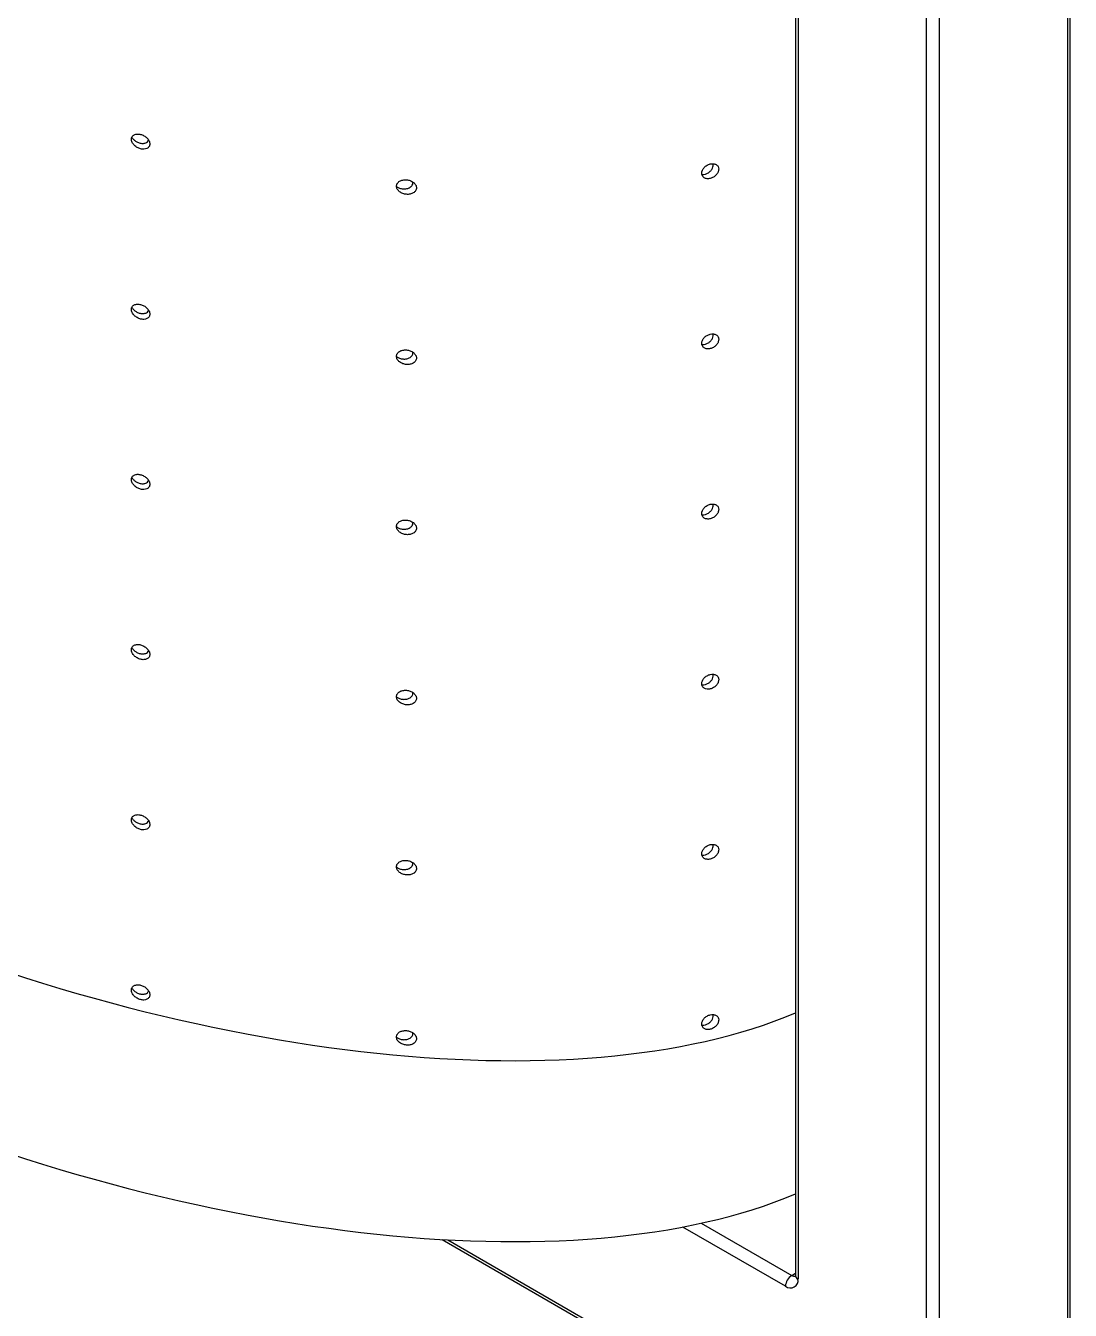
# Model space of a CAD drawing. Header units: millimetres. Extents: x -6549 to -609, y -17178 to -12978.
# Drawn here: x -1865 to -1629.5, y -15395.9 to -15106.2 of the extents above; entities that cross this region are included whole.
import ezdxf

# ---------------------------------------------------------------- set-up
doc = ezdxf.new("R2010")
doc.units = ezdxf.units.MM

# ---------------------------------------------------------------- blocks, each defined once
blk = doc.blocks.new('izometria')
for p, q in [((-8669.91, -13184.3), (-8669.91, -13695.46)), ((-8669.32, -13185.12), (-8669.32, -13696.27)), ((-8608.51, -13880), (-8608.51, -13185.12)), ((-8607.92, -13879.18), (-8607.92, -13184.3)), ((-8640.33, -13896.73), (-8640.33, -13201.86)), ((-8637.5, -13201.86), (-8637.5, -13896.73)), ((-8691.13, -13683.68), (-8670.74, -13695.46)), ((-8672.15, -13697.91), (-8695.31, -13684.54)), ((-8749.58, -13687.36), (-8671.74, -13732.3)), ((-8748.28, -13687.44), (-8672.15, -13731.39)), ((-8670.74, -13695.46), (-8669.91, -13694.98))]:
    blk.add_line(p, q)
for centre, radius, start, end in [((-8669.08, -13698.05), 3.07, 122.6055, 177.3945), ((-8671.05, -13696.55), 1.75, 230.7968, 9.2141), ((-8670.12, -13694.56), 1.08, 235.5528, 281.7869), ((-8668.91, -13695.36), 1.01, 185.6946, 245.6253)]:
    blk.add_arc(centre, radius, start, end)
for centre in [(-8830.19, -13533.6), (-8830.19, -13574.42)]:
    blk.add_ellipse(centre, major_axis=(193.77, -71.38), ratio=0.454895, start_param=3.307544, end_param=5.832538)
for points, knots in [([(-8819.61, -13439.22), (-8819.61, -13439.33), (-8819.59, -13439.45), (-8819.53, -13439.69), (-8819.49, -13439.81), (-8819.32, -13440.15), (-8819.15, -13440.38), (-8818.86, -13440.67), (-8818.75, -13440.76), (-8818.53, -13440.93), (-8818.41, -13441.01), (-8818.05, -13441.21), (-8817.8, -13441.31), (-8817.28, -13441.44), (-8817.03, -13441.47), (-8816.54, -13441.44), (-8816.32, -13441.39), (-8816.02, -13441.24), (-8815.93, -13441.18), (-8815.77, -13441.05), (-8815.7, -13440.97), (-8815.59, -13440.79), (-8815.54, -13440.69), (-8815.48, -13440.49), (-8815.47, -13440.38), (-8815.47, -13440.04), (-8815.53, -13439.79), (-8815.7, -13439.45), (-8815.77, -13439.33), (-8815.93, -13439.11), (-8816.02, -13439.01), (-8816.32, -13438.71), (-8816.54, -13438.55), (-8816.91, -13438.34), (-8817.03, -13438.28), (-8817.28, -13438.18), (-8817.41, -13438.14), (-8817.67, -13438.08), (-8817.79, -13438.06), (-8818.05, -13438.03), (-8818.17, -13438.03), (-8818.41, -13438.04), (-8818.53, -13438.06), (-8818.75, -13438.11), (-8818.86, -13438.15), (-8819.05, -13438.24), (-8819.14, -13438.3), (-8819.3, -13438.44), (-8819.37, -13438.52), (-8819.49, -13438.69), (-8819.53, -13438.78), (-8819.59, -13438.99), (-8819.61, -13439.1), (-8819.61, -13439.22)], [0, 0, 0, 0, 0.03125, 0.03125, 0.0625, 0.0625, 0.125, 0.125, 0.15625, 0.15625, 0.1875, 0.1875, 0.25, 0.25, 0.3125, 0.3125, 0.375, 0.375, 0.40625, 0.40625, 0.4375, 0.4375, 0.46875, 0.46875, 0.5, 0.5, 0.5625, 0.5625, 0.59375, 0.59375, 0.625, 0.625, 0.6875, 0.6875, 0.71875, 0.71875, 0.75, 0.75, 0.78125, 0.78125, 0.8125, 0.8125, 0.84375, 0.84375, 0.875, 0.875, 0.90625, 0.90625, 0.9375, 0.9375, 0.96875, 0.96875, 1, 1, 1, 1]), ([(-8819.49, -13438.78), (-8819.46, -13438.83), (-8819.34, -13439.06), (-8818.96, -13439.44), (-8818.37, -13439.85), (-8817.65, -13440.12), (-8816.88, -13440.2), (-8816.23, -13440.01), (-8815.83, -13439.71), (-8815.76, -13439.45), (-8815.74, -13439.39)], [0, 0, 0, 0, 0.038351, 0.164985, 0.306052, 0.463042, 0.630946, 0.797632, 0.949948, 1, 1, 1, 1]), ([(-8691.07, -13447.12), (-8690.99, -13447.14), (-8690.72, -13447.19), (-8690.17, -13447.08), (-8689.52, -13446.79), (-8688.96, -13446.32), (-8688.59, -13445.77), (-8688.41, -13445.21), (-8688.46, -13444.89), (-8688.48, -13444.74)], [0, 0, 0, 0, 0.062052, 0.226238, 0.392524, 0.557021, 0.71703, 0.872123, 1, 1, 1, 1]), ([(-8691.03, -13446.86), (-8691.03, -13446.97), (-8691.02, -13447.08), (-8690.97, -13447.28), (-8690.93, -13447.38), (-8690.83, -13447.55), (-8690.77, -13447.63), (-8690.63, -13447.78), (-8690.55, -13447.84), (-8690.28, -13448.01), (-8690.06, -13448.08), (-8689.72, -13448.12), (-8689.6, -13448.12), (-8689.35, -13448.11), (-8689.23, -13448.09), (-8688.99, -13448.03), (-8688.86, -13447.99), (-8688.62, -13447.89), (-8688.5, -13447.84), (-8688.27, -13447.7), (-8688.16, -13447.63), (-8687.96, -13447.46), (-8687.86, -13447.37), (-8687.68, -13447.17), (-8687.6, -13447.07), (-8687.46, -13446.86), (-8687.4, -13446.75), (-8687.3, -13446.53), (-8687.27, -13446.41), (-8687.22, -13446.19), (-8687.2, -13446.08), (-8687.2, -13445.75), (-8687.25, -13445.54), (-8687.4, -13445.28), (-8687.46, -13445.2), (-8687.6, -13445.06), (-8687.68, -13444.99), (-8687.86, -13444.89), (-8687.95, -13444.84), (-8688.16, -13444.78), (-8688.27, -13444.75), (-8688.62, -13444.72), (-8688.86, -13444.73), (-8689.23, -13444.82), (-8689.35, -13444.86), (-8689.6, -13444.96), (-8689.72, -13445.02), (-8689.95, -13445.15), (-8690.06, -13445.22), (-8690.27, -13445.39), (-8690.37, -13445.48), (-8690.54, -13445.67), (-8690.63, -13445.77), (-8690.77, -13445.98), (-8690.83, -13446.08), (-8690.98, -13446.41), (-8691.03, -13446.64), (-8691.03, -13446.86)], [0, 0, 0, 0, 0.03125, 0.03125, 0.0625, 0.0625, 0.09375, 0.09375, 0.125, 0.125, 0.1875, 0.1875, 0.21875, 0.21875, 0.25, 0.25, 0.28125, 0.28125, 0.3125, 0.3125, 0.34375, 0.34375, 0.375, 0.375, 0.40625, 0.40625, 0.4375, 0.4375, 0.46875, 0.46875, 0.5, 0.5, 0.5625, 0.5625, 0.59375, 0.59375, 0.625, 0.625, 0.65625, 0.65625, 0.6875, 0.6875, 0.75, 0.75, 0.78125, 0.78125, 0.8125, 0.8125, 0.84375, 0.84375, 0.875, 0.875, 0.90625, 0.90625, 0.9375, 0.9375, 1, 1, 1, 1]), ([(-8759.85, -13449.8), (-8759.85, -13449.91), (-8759.83, -13450.03), (-8759.77, -13450.26), (-8759.72, -13450.37), (-8759.53, -13450.69), (-8759.35, -13450.89), (-8759.03, -13451.14), (-8758.91, -13451.21), (-8758.67, -13451.34), (-8758.54, -13451.4), (-8758.15, -13451.54), (-8757.87, -13451.61), (-8757.31, -13451.65), (-8757.04, -13451.64), (-8756.51, -13451.54), (-8756.27, -13451.45), (-8755.94, -13451.25), (-8755.84, -13451.18), (-8755.67, -13451.02), (-8755.59, -13450.93), (-8755.47, -13450.73), (-8755.42, -13450.63), (-8755.35, -13450.41), (-8755.34, -13450.3), (-8755.33, -13449.95), (-8755.4, -13449.72), (-8755.59, -13449.4), (-8755.66, -13449.29), (-8755.84, -13449.1), (-8755.94, -13449.01), (-8756.15, -13448.85), (-8756.27, -13448.78), (-8756.51, -13448.65), (-8756.64, -13448.59), (-8756.91, -13448.49), (-8757.04, -13448.45), (-8757.31, -13448.4), (-8757.45, -13448.37), (-8757.73, -13448.35), (-8757.87, -13448.35), (-8758.14, -13448.36), (-8758.28, -13448.38), (-8758.54, -13448.43), (-8758.67, -13448.47), (-8758.91, -13448.55), (-8759.03, -13448.61), (-8759.24, -13448.73), (-8759.34, -13448.8), (-8759.51, -13448.97), (-8759.59, -13449.06), (-8759.72, -13449.25), (-8759.77, -13449.35), (-8759.83, -13449.57), (-8759.85, -13449.68), (-8759.85, -13449.8)], [0, 0, 0, 0, 0.03125, 0.03125, 0.0625, 0.0625, 0.125, 0.125, 0.15625, 0.15625, 0.1875, 0.1875, 0.25, 0.25, 0.3125, 0.3125, 0.375, 0.375, 0.40625, 0.40625, 0.4375, 0.4375, 0.46875, 0.46875, 0.5, 0.5, 0.5625, 0.5625, 0.59375, 0.59375, 0.625, 0.625, 0.65625, 0.65625, 0.6875, 0.6875, 0.71875, 0.71875, 0.75, 0.75, 0.78125, 0.78125, 0.8125, 0.8125, 0.84375, 0.84375, 0.875, 0.875, 0.90625, 0.90625, 0.9375, 0.9375, 0.96875, 0.96875, 1, 1, 1, 1]), ([(-8759.8, -13449.91), (-8759.59, -13450.03), (-8759.15, -13450.27), (-8758.35, -13450.43), (-8757.51, -13450.39), (-8756.77, -13450.1), (-8756.3, -13449.63), (-8756.1, -13449.19), (-8756.15, -13448.93), (-8756.16, -13448.87)], [0, 0, 0, 0, 0.144795, 0.307636, 0.482978, 0.656933, 0.814462, 0.950856, 1, 1, 1, 1]), ([(-8819.61, -13477.6), (-8819.61, -13477.71), (-8819.59, -13477.83), (-8819.53, -13478.06), (-8819.49, -13478.18), (-8819.32, -13478.53), (-8819.15, -13478.76), (-8818.86, -13479.05), (-8818.75, -13479.14), (-8818.53, -13479.31), (-8818.41, -13479.38), (-8818.05, -13479.59), (-8817.8, -13479.69), (-8817.28, -13479.82), (-8817.03, -13479.85), (-8816.54, -13479.82), (-8816.32, -13479.76), (-8816.02, -13479.62), (-8815.93, -13479.56), (-8815.77, -13479.42), (-8815.7, -13479.34), (-8815.59, -13479.17), (-8815.54, -13479.07), (-8815.48, -13478.87), (-8815.47, -13478.76), (-8815.47, -13478.41), (-8815.53, -13478.17), (-8815.7, -13477.82), (-8815.77, -13477.71), (-8815.93, -13477.49), (-8816.02, -13477.39), (-8816.32, -13477.09), (-8816.54, -13476.92), (-8816.91, -13476.72), (-8817.03, -13476.66), (-8817.28, -13476.56), (-8817.41, -13476.52), (-8817.67, -13476.46), (-8817.79, -13476.43), (-8818.05, -13476.41), (-8818.17, -13476.4), (-8818.41, -13476.42), (-8818.53, -13476.43), (-8818.75, -13476.49), (-8818.86, -13476.53), (-8819.05, -13476.62), (-8819.14, -13476.68), (-8819.3, -13476.81), (-8819.37, -13476.89), (-8819.49, -13477.07), (-8819.53, -13477.16), (-8819.59, -13477.37), (-8819.61, -13477.48), (-8819.61, -13477.6)], [0, 0, 0, 0, 0.03125, 0.03125, 0.0625, 0.0625, 0.125, 0.125, 0.15625, 0.15625, 0.1875, 0.1875, 0.25, 0.25, 0.3125, 0.3125, 0.375, 0.375, 0.40625, 0.40625, 0.4375, 0.4375, 0.46875, 0.46875, 0.5, 0.5, 0.5625, 0.5625, 0.59375, 0.59375, 0.625, 0.625, 0.6875, 0.6875, 0.71875, 0.71875, 0.75, 0.75, 0.78125, 0.78125, 0.8125, 0.8125, 0.84375, 0.84375, 0.875, 0.875, 0.90625, 0.90625, 0.9375, 0.9375, 0.96875, 0.96875, 1, 1, 1, 1]), ([(-8819.49, -13477.15), (-8819.46, -13477.21), (-8819.34, -13477.44), (-8818.96, -13477.81), (-8818.37, -13478.23), (-8817.65, -13478.5), (-8816.88, -13478.57), (-8816.23, -13478.39), (-8815.83, -13478.09), (-8815.76, -13477.83), (-8815.74, -13477.77)], [0, 0, 0, 0, 0.038351, 0.164983, 0.30605, 0.463041, 0.630944, 0.797629, 0.949948, 1, 1, 1, 1]), ([(-8691.03, -13485.24), (-8691.03, -13485.35), (-8691.02, -13485.46), (-8690.97, -13485.66), (-8690.93, -13485.75), (-8690.83, -13485.93), (-8690.77, -13486.01), (-8690.63, -13486.16), (-8690.55, -13486.22), (-8690.28, -13486.39), (-8690.06, -13486.46), (-8689.72, -13486.5), (-8689.6, -13486.5), (-8689.35, -13486.48), (-8689.23, -13486.47), (-8688.99, -13486.41), (-8688.86, -13486.37), (-8688.62, -13486.27), (-8688.5, -13486.21), (-8688.27, -13486.08), (-8688.16, -13486), (-8687.96, -13485.84), (-8687.86, -13485.75), (-8687.68, -13485.55), (-8687.6, -13485.45), (-8687.46, -13485.24), (-8687.4, -13485.13), (-8687.3, -13484.9), (-8687.27, -13484.79), (-8687.22, -13484.57), (-8687.2, -13484.45), (-8687.2, -13484.13), (-8687.25, -13483.92), (-8687.4, -13483.66), (-8687.46, -13483.58), (-8687.6, -13483.43), (-8687.68, -13483.37), (-8687.86, -13483.27), (-8687.95, -13483.22), (-8688.16, -13483.15), (-8688.27, -13483.13), (-8688.62, -13483.09), (-8688.86, -13483.11), (-8689.23, -13483.2), (-8689.35, -13483.24), (-8689.6, -13483.34), (-8689.72, -13483.39), (-8689.95, -13483.53), (-8690.06, -13483.6), (-8690.27, -13483.76), (-8690.37, -13483.85), (-8690.54, -13484.04), (-8690.63, -13484.14), (-8690.77, -13484.35), (-8690.83, -13484.46), (-8690.98, -13484.79), (-8691.03, -13485.02), (-8691.03, -13485.24)], [0, 0, 0, 0, 0.03125, 0.03125, 0.0625, 0.0625, 0.09375, 0.09375, 0.125, 0.125, 0.1875, 0.1875, 0.21875, 0.21875, 0.25, 0.25, 0.28125, 0.28125, 0.3125, 0.3125, 0.34375, 0.34375, 0.375, 0.375, 0.40625, 0.40625, 0.4375, 0.4375, 0.46875, 0.46875, 0.5, 0.5, 0.5625, 0.5625, 0.59375, 0.59375, 0.625, 0.625, 0.65625, 0.65625, 0.6875, 0.6875, 0.75, 0.75, 0.78125, 0.78125, 0.8125, 0.8125, 0.84375, 0.84375, 0.875, 0.875, 0.90625, 0.90625, 0.9375, 0.9375, 1, 1, 1, 1]), ([(-8690.98, -13485.52), (-8690.93, -13485.52), (-8690.68, -13485.57), (-8690.17, -13485.46), (-8689.52, -13485.17), (-8688.96, -13484.7), (-8688.59, -13484.14), (-8688.41, -13483.58), (-8688.46, -13483.26), (-8688.48, -13483.12)], [0, 0, 0, 0, 0.039302, 0.20747, 0.377788, 0.546275, 0.710165, 0.869018, 1, 1, 1, 1]), ([(-8759.85, -13488.17), (-8759.85, -13488.29), (-8759.83, -13488.41), (-8759.77, -13488.63), (-8759.72, -13488.75), (-8759.53, -13489.07), (-8759.35, -13489.27), (-8759.03, -13489.51), (-8758.91, -13489.59), (-8758.67, -13489.72), (-8758.54, -13489.78), (-8758.15, -13489.92), (-8757.87, -13489.98), (-8757.31, -13490.03), (-8757.04, -13490.02), (-8756.51, -13489.91), (-8756.27, -13489.82), (-8755.94, -13489.63), (-8755.84, -13489.56), (-8755.67, -13489.39), (-8755.59, -13489.31), (-8755.47, -13489.11), (-8755.42, -13489.01), (-8755.35, -13488.79), (-8755.34, -13488.67), (-8755.33, -13488.33), (-8755.4, -13488.1), (-8755.59, -13487.78), (-8755.66, -13487.67), (-8755.84, -13487.48), (-8755.94, -13487.39), (-8756.15, -13487.23), (-8756.27, -13487.15), (-8756.51, -13487.02), (-8756.64, -13486.97), (-8756.91, -13486.87), (-8757.04, -13486.83), (-8757.31, -13486.77), (-8757.45, -13486.75), (-8757.73, -13486.73), (-8757.87, -13486.73), (-8758.14, -13486.74), (-8758.28, -13486.76), (-8758.54, -13486.81), (-8758.67, -13486.84), (-8758.91, -13486.93), (-8759.03, -13486.99), (-8759.24, -13487.11), (-8759.34, -13487.18), (-8759.51, -13487.34), (-8759.59, -13487.43), (-8759.72, -13487.63), (-8759.77, -13487.73), (-8759.83, -13487.94), (-8759.85, -13488.06), (-8759.85, -13488.17)], [0, 0, 0, 0, 0.03125, 0.03125, 0.0625, 0.0625, 0.125, 0.125, 0.15625, 0.15625, 0.1875, 0.1875, 0.25, 0.25, 0.3125, 0.3125, 0.375, 0.375, 0.40625, 0.40625, 0.4375, 0.4375, 0.46875, 0.46875, 0.5, 0.5, 0.5625, 0.5625, 0.59375, 0.59375, 0.625, 0.625, 0.65625, 0.65625, 0.6875, 0.6875, 0.71875, 0.71875, 0.75, 0.75, 0.78125, 0.78125, 0.8125, 0.8125, 0.84375, 0.84375, 0.875, 0.875, 0.90625, 0.90625, 0.9375, 0.9375, 0.96875, 0.96875, 1, 1, 1, 1]), ([(-8759.8, -13488.29), (-8759.59, -13488.4), (-8759.15, -13488.65), (-8758.35, -13488.81), (-8757.51, -13488.76), (-8756.77, -13488.48), (-8756.3, -13488.01), (-8756.1, -13487.56), (-8756.15, -13487.31), (-8756.16, -13487.24)], [0, 0, 0, 0, 0.144796, 0.307636, 0.482978, 0.656933, 0.814457, 0.950853, 1, 1, 1, 1]), ([(-8819.61, -13515.97), (-8819.61, -13516.09), (-8819.59, -13516.2), (-8819.53, -13516.44), (-8819.49, -13516.56), (-8819.32, -13516.91), (-8819.15, -13517.13), (-8818.86, -13517.43), (-8818.75, -13517.52), (-8818.53, -13517.69), (-8818.41, -13517.76), (-8818.05, -13517.97), (-8817.8, -13518.07), (-8817.28, -13518.2), (-8817.03, -13518.22), (-8816.54, -13518.2), (-8816.32, -13518.14), (-8816.02, -13518), (-8815.93, -13517.94), (-8815.77, -13517.8), (-8815.7, -13517.72), (-8815.59, -13517.55), (-8815.54, -13517.45), (-8815.48, -13517.24), (-8815.47, -13517.13), (-8815.47, -13516.79), (-8815.53, -13516.55), (-8815.7, -13516.2), (-8815.77, -13516.08), (-8815.93, -13515.87), (-8816.02, -13515.76), (-8816.32, -13515.47), (-8816.54, -13515.3), (-8816.91, -13515.1), (-8817.03, -13515.04), (-8817.28, -13514.94), (-8817.41, -13514.9), (-8817.67, -13514.83), (-8817.79, -13514.81), (-8818.05, -13514.78), (-8818.17, -13514.78), (-8818.41, -13514.79), (-8818.53, -13514.81), (-8818.75, -13514.86), (-8818.86, -13514.9), (-8819.05, -13515), (-8819.14, -13515.06), (-8819.3, -13515.19), (-8819.37, -13515.27), (-8819.49, -13515.44), (-8819.53, -13515.54), (-8819.59, -13515.75), (-8819.61, -13515.86), (-8819.61, -13515.97)], [0, 0, 0, 0, 0.03125, 0.03125, 0.0625, 0.0625, 0.125, 0.125, 0.15625, 0.15625, 0.1875, 0.1875, 0.25, 0.25, 0.3125, 0.3125, 0.375, 0.375, 0.40625, 0.40625, 0.4375, 0.4375, 0.46875, 0.46875, 0.5, 0.5, 0.5625, 0.5625, 0.59375, 0.59375, 0.625, 0.625, 0.6875, 0.6875, 0.71875, 0.71875, 0.75, 0.75, 0.78125, 0.78125, 0.8125, 0.8125, 0.84375, 0.84375, 0.875, 0.875, 0.90625, 0.90625, 0.9375, 0.9375, 0.96875, 0.96875, 1, 1, 1, 1]), ([(-8819.49, -13515.53), (-8819.46, -13515.58), (-8819.34, -13515.82), (-8818.96, -13516.19), (-8818.37, -13516.6), (-8817.65, -13516.88), (-8816.88, -13516.95), (-8816.23, -13516.76), (-8815.83, -13516.46), (-8815.76, -13516.21), (-8815.74, -13516.15)], [0, 0, 0, 0, 0.038351, 0.164983, 0.306049, 0.46304, 0.630943, 0.797627, 0.949948, 1, 1, 1, 1]), ([(-8691.07, -13523.88), (-8690.99, -13523.89), (-8690.72, -13523.95), (-8690.17, -13523.84), (-8689.52, -13523.54), (-8688.96, -13523.08), (-8688.59, -13522.52), (-8688.41, -13521.96), (-8688.46, -13521.64), (-8688.48, -13521.5)], [0, 0, 0, 0, 0.062052, 0.226238, 0.392524, 0.557021, 0.717028, 0.872123, 1, 1, 1, 1]), ([(-8691.03, -13523.62), (-8691.03, -13523.73), (-8691.02, -13523.83), (-8690.97, -13524.03), (-8690.93, -13524.13), (-8690.83, -13524.31), (-8690.77, -13524.39), (-8690.63, -13524.53), (-8690.55, -13524.6), (-8690.28, -13524.76), (-8690.06, -13524.83), (-8689.72, -13524.87), (-8689.6, -13524.88), (-8689.35, -13524.86), (-8689.23, -13524.84), (-8688.99, -13524.79), (-8688.86, -13524.75), (-8688.62, -13524.65), (-8688.5, -13524.59), (-8688.27, -13524.46), (-8688.16, -13524.38), (-8687.96, -13524.21), (-8687.86, -13524.12), (-8687.68, -13523.93), (-8687.6, -13523.83), (-8687.46, -13523.62), (-8687.4, -13523.5), (-8687.3, -13523.28), (-8687.27, -13523.17), (-8687.22, -13522.94), (-8687.2, -13522.83), (-8687.2, -13522.5), (-8687.25, -13522.3), (-8687.4, -13522.04), (-8687.46, -13521.96), (-8687.6, -13521.81), (-8687.68, -13521.75), (-8687.86, -13521.64), (-8687.95, -13521.6), (-8688.16, -13521.53), (-8688.27, -13521.51), (-8688.62, -13521.47), (-8688.86, -13521.49), (-8689.23, -13521.58), (-8689.35, -13521.62), (-8689.6, -13521.71), (-8689.72, -13521.77), (-8689.95, -13521.9), (-8690.06, -13521.98), (-8690.27, -13522.14), (-8690.37, -13522.23), (-8690.54, -13522.42), (-8690.63, -13522.52), (-8690.77, -13522.73), (-8690.83, -13522.84), (-8690.98, -13523.17), (-8691.03, -13523.4), (-8691.03, -13523.62)], [0, 0, 0, 0, 0.03125, 0.03125, 0.0625, 0.0625, 0.09375, 0.09375, 0.125, 0.125, 0.1875, 0.1875, 0.21875, 0.21875, 0.25, 0.25, 0.28125, 0.28125, 0.3125, 0.3125, 0.34375, 0.34375, 0.375, 0.375, 0.40625, 0.40625, 0.4375, 0.4375, 0.46875, 0.46875, 0.5, 0.5, 0.5625, 0.5625, 0.59375, 0.59375, 0.625, 0.625, 0.65625, 0.65625, 0.6875, 0.6875, 0.75, 0.75, 0.78125, 0.78125, 0.8125, 0.8125, 0.84375, 0.84375, 0.875, 0.875, 0.90625, 0.90625, 0.9375, 0.9375, 1, 1, 1, 1]), ([(-8759.85, -13526.55), (-8759.85, -13526.67), (-8759.83, -13526.78), (-8759.77, -13527.01), (-8759.72, -13527.12), (-8759.53, -13527.45), (-8759.35, -13527.64), (-8759.03, -13527.89), (-8758.91, -13527.97), (-8758.67, -13528.1), (-8758.54, -13528.15), (-8758.15, -13528.3), (-8757.87, -13528.36), (-8757.31, -13528.41), (-8757.04, -13528.39), (-8756.51, -13528.29), (-8756.27, -13528.2), (-8755.94, -13528.01), (-8755.84, -13527.93), (-8755.67, -13527.77), (-8755.59, -13527.68), (-8755.47, -13527.49), (-8755.42, -13527.38), (-8755.35, -13527.17), (-8755.34, -13527.05), (-8755.33, -13526.71), (-8755.4, -13526.47), (-8755.59, -13526.15), (-8755.66, -13526.05), (-8755.84, -13525.86), (-8755.94, -13525.77), (-8756.15, -13525.6), (-8756.27, -13525.53), (-8756.51, -13525.4), (-8756.64, -13525.34), (-8756.91, -13525.25), (-8757.04, -13525.21), (-8757.31, -13525.15), (-8757.45, -13525.13), (-8757.73, -13525.11), (-8757.87, -13525.1), (-8758.14, -13525.12), (-8758.28, -13525.13), (-8758.54, -13525.19), (-8758.67, -13525.22), (-8758.91, -13525.31), (-8759.03, -13525.36), (-8759.24, -13525.49), (-8759.34, -13525.56), (-8759.51, -13525.72), (-8759.59, -13525.81), (-8759.72, -13526), (-8759.77, -13526.1), (-8759.83, -13526.32), (-8759.85, -13526.44), (-8759.85, -13526.55)], [0, 0, 0, 0, 0.03125, 0.03125, 0.0625, 0.0625, 0.125, 0.125, 0.15625, 0.15625, 0.1875, 0.1875, 0.25, 0.25, 0.3125, 0.3125, 0.375, 0.375, 0.40625, 0.40625, 0.4375, 0.4375, 0.46875, 0.46875, 0.5, 0.5, 0.5625, 0.5625, 0.59375, 0.59375, 0.625, 0.625, 0.65625, 0.65625, 0.6875, 0.6875, 0.71875, 0.71875, 0.75, 0.75, 0.78125, 0.78125, 0.8125, 0.8125, 0.84375, 0.84375, 0.875, 0.875, 0.90625, 0.90625, 0.9375, 0.9375, 0.96875, 0.96875, 1, 1, 1, 1]), ([(-8759.8, -13526.66), (-8759.59, -13526.78), (-8759.15, -13527.03), (-8758.35, -13527.19), (-8757.51, -13527.14), (-8756.77, -13526.85), (-8756.3, -13526.39), (-8756.1, -13525.94), (-8756.15, -13525.69), (-8756.16, -13525.62)], [0, 0, 0, 0, 0.144796, 0.307636, 0.482977, 0.656933, 0.814457, 0.95085, 1, 1, 1, 1]), ([(-8819.61, -13554.35), (-8819.61, -13554.47), (-8819.59, -13554.58), (-8819.53, -13554.82), (-8819.49, -13554.94), (-8819.32, -13555.29), (-8819.15, -13555.51), (-8818.86, -13555.8), (-8818.75, -13555.9), (-8818.53, -13556.06), (-8818.41, -13556.14), (-8818.05, -13556.34), (-8817.8, -13556.44), (-8817.28, -13556.57), (-8817.03, -13556.6), (-8816.54, -13556.57), (-8816.32, -13556.52), (-8816.02, -13556.37), (-8815.93, -13556.31), (-8815.77, -13556.18), (-8815.7, -13556.1), (-8815.59, -13555.92), (-8815.54, -13555.83), (-8815.48, -13555.62), (-8815.47, -13555.51), (-8815.47, -13555.17), (-8815.53, -13554.93), (-8815.7, -13554.58), (-8815.77, -13554.46), (-8815.93, -13554.24), (-8816.02, -13554.14), (-8816.32, -13553.85), (-8816.54, -13553.68), (-8816.91, -13553.48), (-8817.03, -13553.42), (-8817.28, -13553.32), (-8817.41, -13553.27), (-8817.67, -13553.21), (-8817.79, -13553.19), (-8818.05, -13553.16), (-8818.17, -13553.16), (-8818.41, -13553.17), (-8818.53, -13553.19), (-8818.75, -13553.24), (-8818.86, -13553.28), (-8819.05, -13553.38), (-8819.14, -13553.43), (-8819.3, -13553.57), (-8819.37, -13553.65), (-8819.49, -13553.82), (-8819.53, -13553.92), (-8819.59, -13554.12), (-8819.61, -13554.23), (-8819.61, -13554.35)], [0, 0, 0, 0, 0.03125, 0.03125, 0.0625, 0.0625, 0.125, 0.125, 0.15625, 0.15625, 0.1875, 0.1875, 0.25, 0.25, 0.3125, 0.3125, 0.375, 0.375, 0.40625, 0.40625, 0.4375, 0.4375, 0.46875, 0.46875, 0.5, 0.5, 0.5625, 0.5625, 0.59375, 0.59375, 0.625, 0.625, 0.6875, 0.6875, 0.71875, 0.71875, 0.75, 0.75, 0.78125, 0.78125, 0.8125, 0.8125, 0.84375, 0.84375, 0.875, 0.875, 0.90625, 0.90625, 0.9375, 0.9375, 0.96875, 0.96875, 1, 1, 1, 1]), ([(-8819.49, -13553.91), (-8819.46, -13553.96), (-8819.34, -13554.19), (-8818.96, -13554.57), (-8818.37, -13554.98), (-8817.65, -13555.26), (-8816.88, -13555.33), (-8816.23, -13555.14), (-8815.83, -13554.84), (-8815.76, -13554.59), (-8815.74, -13554.52)], [0, 0, 0, 0, 0.038354, 0.164983, 0.30605, 0.463041, 0.630944, 0.79763, 0.949948, 1, 1, 1, 1]), ([(-8691.07, -13562.26), (-8690.99, -13562.27), (-8690.72, -13562.33), (-8690.17, -13562.21), (-8689.52, -13561.92), (-8688.96, -13561.46), (-8688.59, -13560.9), (-8688.41, -13560.34), (-8688.46, -13560.02), (-8688.48, -13559.87)], [0, 0, 0, 0, 0.062052, 0.226237, 0.392523, 0.55702, 0.717028, 0.87212, 1, 1, 1, 1]), ([(-8691.03, -13562), (-8691.03, -13562.11), (-8691.02, -13562.21), (-8690.97, -13562.41), (-8690.93, -13562.51), (-8690.83, -13562.69), (-8690.77, -13562.77), (-8690.63, -13562.91), (-8690.55, -13562.98), (-8690.28, -13563.14), (-8690.06, -13563.21), (-8689.72, -13563.25), (-8689.6, -13563.25), (-8689.35, -13563.24), (-8689.23, -13563.22), (-8688.99, -13563.16), (-8688.86, -13563.12), (-8688.62, -13563.03), (-8688.5, -13562.97), (-8688.27, -13562.83), (-8688.16, -13562.76), (-8687.96, -13562.59), (-8687.86, -13562.5), (-8687.68, -13562.31), (-8687.6, -13562.2), (-8687.46, -13561.99), (-8687.4, -13561.88), (-8687.3, -13561.66), (-8687.27, -13561.55), (-8687.22, -13561.32), (-8687.2, -13561.21), (-8687.2, -13560.88), (-8687.25, -13560.68), (-8687.4, -13560.41), (-8687.46, -13560.33), (-8687.6, -13560.19), (-8687.68, -13560.13), (-8687.86, -13560.02), (-8687.95, -13559.98), (-8688.16, -13559.91), (-8688.27, -13559.89), (-8688.62, -13559.85), (-8688.86, -13559.87), (-8689.23, -13559.95), (-8689.35, -13559.99), (-8689.6, -13560.09), (-8689.72, -13560.15), (-8689.95, -13560.28), (-8690.06, -13560.35), (-8690.27, -13560.52), (-8690.37, -13560.61), (-8690.54, -13560.8), (-8690.63, -13560.9), (-8690.77, -13561.11), (-8690.83, -13561.22), (-8690.98, -13561.55), (-8691.03, -13561.78), (-8691.03, -13562)], [0, 0, 0, 0, 0.03125, 0.03125, 0.0625, 0.0625, 0.09375, 0.09375, 0.125, 0.125, 0.1875, 0.1875, 0.21875, 0.21875, 0.25, 0.25, 0.28125, 0.28125, 0.3125, 0.3125, 0.34375, 0.34375, 0.375, 0.375, 0.40625, 0.40625, 0.4375, 0.4375, 0.46875, 0.46875, 0.5, 0.5, 0.5625, 0.5625, 0.59375, 0.59375, 0.625, 0.625, 0.65625, 0.65625, 0.6875, 0.6875, 0.75, 0.75, 0.78125, 0.78125, 0.8125, 0.8125, 0.84375, 0.84375, 0.875, 0.875, 0.90625, 0.90625, 0.9375, 0.9375, 1, 1, 1, 1]), ([(-8759.85, -13564.93), (-8759.85, -13565.05), (-8759.83, -13565.16), (-8759.77, -13565.39), (-8759.72, -13565.5), (-8759.53, -13565.82), (-8759.35, -13566.02), (-8759.03, -13566.27), (-8758.91, -13566.34), (-8758.67, -13566.47), (-8758.54, -13566.53), (-8758.15, -13566.68), (-8757.87, -13566.74), (-8757.31, -13566.79), (-8757.04, -13566.77), (-8756.51, -13566.67), (-8756.27, -13566.58), (-8755.94, -13566.39), (-8755.84, -13566.31), (-8755.67, -13566.15), (-8755.59, -13566.06), (-8755.47, -13565.86), (-8755.42, -13565.76), (-8755.35, -13565.54), (-8755.34, -13565.43), (-8755.33, -13565.09), (-8755.4, -13564.85), (-8755.59, -13564.53), (-8755.66, -13564.43), (-8755.84, -13564.23), (-8755.94, -13564.15), (-8756.15, -13563.98), (-8756.27, -13563.91), (-8756.51, -13563.78), (-8756.64, -13563.72), (-8756.91, -13563.63), (-8757.04, -13563.59), (-8757.31, -13563.53), (-8757.45, -13563.51), (-8757.73, -13563.48), (-8757.87, -13563.48), (-8758.14, -13563.5), (-8758.28, -13563.51), (-8758.54, -13563.56), (-8758.67, -13563.6), (-8758.91, -13563.69), (-8759.03, -13563.74), (-8759.24, -13563.87), (-8759.34, -13563.94), (-8759.51, -13564.1), (-8759.59, -13564.19), (-8759.72, -13564.38), (-8759.77, -13564.48), (-8759.83, -13564.7), (-8759.85, -13564.81), (-8759.85, -13564.93)], [0, 0, 0, 0, 0.03125, 0.03125, 0.0625, 0.0625, 0.125, 0.125, 0.15625, 0.15625, 0.1875, 0.1875, 0.25, 0.25, 0.3125, 0.3125, 0.375, 0.375, 0.40625, 0.40625, 0.4375, 0.4375, 0.46875, 0.46875, 0.5, 0.5, 0.5625, 0.5625, 0.59375, 0.59375, 0.625, 0.625, 0.65625, 0.65625, 0.6875, 0.6875, 0.71875, 0.71875, 0.75, 0.75, 0.78125, 0.78125, 0.8125, 0.8125, 0.84375, 0.84375, 0.875, 0.875, 0.90625, 0.90625, 0.9375, 0.9375, 0.96875, 0.96875, 1, 1, 1, 1]), ([(-8759.8, -13565.04), (-8759.59, -13565.16), (-8759.15, -13565.4), (-8758.35, -13565.56), (-8757.51, -13565.52), (-8756.77, -13565.23), (-8756.3, -13564.76), (-8756.1, -13564.32), (-8756.15, -13564.07), (-8756.16, -13564)], [0, 0, 0, 0, 0.144795, 0.307636, 0.482978, 0.656933, 0.814457, 0.95085, 1, 1, 1, 1]), ([(-8819.61, -13592.73), (-8819.61, -13592.84), (-8819.59, -13592.96), (-8819.53, -13593.2), (-8819.49, -13593.32), (-8819.32, -13593.66), (-8819.15, -13593.89), (-8818.86, -13594.18), (-8818.75, -13594.27), (-8818.53, -13594.44), (-8818.41, -13594.52), (-8818.05, -13594.72), (-8817.8, -13594.82), (-8817.28, -13594.95), (-8817.03, -13594.98), (-8816.54, -13594.95), (-8816.32, -13594.9), (-8816.02, -13594.75), (-8815.93, -13594.69), (-8815.77, -13594.56), (-8815.7, -13594.48), (-8815.59, -13594.3), (-8815.54, -13594.2), (-8815.48, -13594), (-8815.47, -13593.89), (-8815.47, -13593.55), (-8815.53, -13593.3), (-8815.7, -13592.95), (-8815.77, -13592.84), (-8815.93, -13592.62), (-8816.02, -13592.52), (-8816.32, -13592.22), (-8816.54, -13592.06), (-8816.91, -13591.85), (-8817.03, -13591.79), (-8817.28, -13591.69), (-8817.41, -13591.65), (-8817.67, -13591.59), (-8817.79, -13591.57), (-8818.05, -13591.54), (-8818.17, -13591.54), (-8818.41, -13591.55), (-8818.53, -13591.57), (-8818.75, -13591.62), (-8818.86, -13591.66), (-8819.05, -13591.75), (-8819.14, -13591.81), (-8819.3, -13591.95), (-8819.37, -13592.03), (-8819.49, -13592.2), (-8819.53, -13592.29), (-8819.59, -13592.5), (-8819.61, -13592.61), (-8819.61, -13592.73)], [0, 0, 0, 0, 0.03125, 0.03125, 0.0625, 0.0625, 0.125, 0.125, 0.15625, 0.15625, 0.1875, 0.1875, 0.25, 0.25, 0.3125, 0.3125, 0.375, 0.375, 0.40625, 0.40625, 0.4375, 0.4375, 0.46875, 0.46875, 0.5, 0.5, 0.5625, 0.5625, 0.59375, 0.59375, 0.625, 0.625, 0.6875, 0.6875, 0.71875, 0.71875, 0.75, 0.75, 0.78125, 0.78125, 0.8125, 0.8125, 0.84375, 0.84375, 0.875, 0.875, 0.90625, 0.90625, 0.9375, 0.9375, 0.96875, 0.96875, 1, 1, 1, 1]), ([(-8819.49, -13592.28), (-8819.46, -13592.34), (-8819.34, -13592.57), (-8818.96, -13592.95), (-8818.37, -13593.36), (-8817.65, -13593.63), (-8816.88, -13593.71), (-8816.23, -13593.52), (-8815.83, -13593.22), (-8815.76, -13592.96), (-8815.74, -13592.9)], [0, 0, 0, 0, 0.038351, 0.164983, 0.30605, 0.46304, 0.630944, 0.797628, 0.949948, 1, 1, 1, 1]), ([(-8691.07, -13600.63), (-8690.99, -13600.65), (-8690.72, -13600.7), (-8690.17, -13600.59), (-8689.52, -13600.3), (-8688.96, -13599.83), (-8688.59, -13599.28), (-8688.41, -13598.72), (-8688.46, -13598.4), (-8688.48, -13598.25)], [0, 0, 0, 0, 0.062052, 0.226237, 0.392523, 0.55702, 0.717028, 0.872122, 1, 1, 1, 1]), ([(-8691.03, -13600.37), (-8691.03, -13600.48), (-8691.02, -13600.59), (-8690.97, -13600.79), (-8690.93, -13600.89), (-8690.83, -13601.06), (-8690.77, -13601.14), (-8690.63, -13601.29), (-8690.55, -13601.35), (-8690.28, -13601.52), (-8690.06, -13601.59), (-8689.72, -13601.63), (-8689.6, -13601.63), (-8689.35, -13601.62), (-8689.23, -13601.6), (-8688.99, -13601.54), (-8688.86, -13601.5), (-8688.62, -13601.4), (-8688.5, -13601.35), (-8688.27, -13601.21), (-8688.16, -13601.13), (-8687.96, -13600.97), (-8687.86, -13600.88), (-8687.68, -13600.68), (-8687.6, -13600.58), (-8687.46, -13600.37), (-8687.4, -13600.26), (-8687.3, -13600.04), (-8687.27, -13599.92), (-8687.22, -13599.7), (-8687.2, -13599.58), (-8687.2, -13599.26), (-8687.25, -13599.05), (-8687.4, -13598.79), (-8687.46, -13598.71), (-8687.6, -13598.57), (-8687.68, -13598.5), (-8687.86, -13598.4), (-8687.95, -13598.35), (-8688.16, -13598.29), (-8688.27, -13598.26), (-8688.62, -13598.23), (-8688.86, -13598.24), (-8689.23, -13598.33), (-8689.35, -13598.37), (-8689.6, -13598.47), (-8689.72, -13598.53), (-8689.95, -13598.66), (-8690.06, -13598.73), (-8690.27, -13598.9), (-8690.37, -13598.99), (-8690.54, -13599.18), (-8690.63, -13599.27), (-8690.77, -13599.48), (-8690.83, -13599.59), (-8690.98, -13599.92), (-8691.03, -13600.15), (-8691.03, -13600.37)], [0, 0, 0, 0, 0.03125, 0.03125, 0.0625, 0.0625, 0.09375, 0.09375, 0.125, 0.125, 0.1875, 0.1875, 0.21875, 0.21875, 0.25, 0.25, 0.28125, 0.28125, 0.3125, 0.3125, 0.34375, 0.34375, 0.375, 0.375, 0.40625, 0.40625, 0.4375, 0.4375, 0.46875, 0.46875, 0.5, 0.5, 0.5625, 0.5625, 0.59375, 0.59375, 0.625, 0.625, 0.65625, 0.65625, 0.6875, 0.6875, 0.75, 0.75, 0.78125, 0.78125, 0.8125, 0.8125, 0.84375, 0.84375, 0.875, 0.875, 0.90625, 0.90625, 0.9375, 0.9375, 1, 1, 1, 1]), ([(-8759.85, -13603.31), (-8759.85, -13603.42), (-8759.83, -13603.54), (-8759.77, -13603.77), (-8759.72, -13603.88), (-8759.53, -13604.2), (-8759.35, -13604.4), (-8759.03, -13604.65), (-8758.91, -13604.72), (-8758.67, -13604.85), (-8758.54, -13604.91), (-8758.15, -13605.05), (-8757.87, -13605.11), (-8757.31, -13605.16), (-8757.04, -13605.15), (-8756.51, -13605.04), (-8756.27, -13604.96), (-8755.94, -13604.76), (-8755.84, -13604.69), (-8755.67, -13604.53), (-8755.59, -13604.44), (-8755.47, -13604.24), (-8755.42, -13604.14), (-8755.35, -13603.92), (-8755.34, -13603.81), (-8755.33, -13603.46), (-8755.4, -13603.23), (-8755.59, -13602.91), (-8755.66, -13602.8), (-8755.84, -13602.61), (-8755.94, -13602.52), (-8756.15, -13602.36), (-8756.27, -13602.29), (-8756.51, -13602.16), (-8756.64, -13602.1), (-8756.91, -13602), (-8757.04, -13601.96), (-8757.31, -13601.9), (-8757.45, -13601.88), (-8757.73, -13601.86), (-8757.87, -13601.86), (-8758.14, -13601.87), (-8758.28, -13601.89), (-8758.54, -13601.94), (-8758.67, -13601.97), (-8758.91, -13602.06), (-8759.03, -13602.12), (-8759.24, -13602.24), (-8759.34, -13602.31), (-8759.51, -13602.47), (-8759.59, -13602.57), (-8759.72, -13602.76), (-8759.77, -13602.86), (-8759.83, -13603.08), (-8759.85, -13603.19), (-8759.85, -13603.31)], [0, 0, 0, 0, 0.03125, 0.03125, 0.0625, 0.0625, 0.125, 0.125, 0.15625, 0.15625, 0.1875, 0.1875, 0.25, 0.25, 0.3125, 0.3125, 0.375, 0.375, 0.40625, 0.40625, 0.4375, 0.4375, 0.46875, 0.46875, 0.5, 0.5, 0.5625, 0.5625, 0.59375, 0.59375, 0.625, 0.625, 0.65625, 0.65625, 0.6875, 0.6875, 0.71875, 0.71875, 0.75, 0.75, 0.78125, 0.78125, 0.8125, 0.8125, 0.84375, 0.84375, 0.875, 0.875, 0.90625, 0.90625, 0.9375, 0.9375, 0.96875, 0.96875, 1, 1, 1, 1]), ([(-8759.8, -13603.42), (-8759.59, -13603.54), (-8759.15, -13603.78), (-8758.35, -13603.94), (-8757.51, -13603.9), (-8756.77, -13603.61), (-8756.3, -13603.14), (-8756.1, -13602.7), (-8756.15, -13602.44), (-8756.16, -13602.38)], [0, 0, 0, 0, 0.144796, 0.307636, 0.482978, 0.656933, 0.814457, 0.950851, 1, 1, 1, 1]), ([(-8819.61, -13631.1), (-8819.61, -13631.22), (-8819.59, -13631.34), (-8819.53, -13631.57), (-8819.49, -13631.69), (-8819.32, -13632.04), (-8819.15, -13632.26), (-8818.86, -13632.56), (-8818.75, -13632.65), (-8818.53, -13632.82), (-8818.41, -13632.89), (-8818.05, -13633.1), (-8817.8, -13633.2), (-8817.28, -13633.33), (-8817.03, -13633.36), (-8816.54, -13633.33), (-8816.32, -13633.27), (-8816.02, -13633.13), (-8815.93, -13633.07), (-8815.77, -13632.93), (-8815.7, -13632.85), (-8815.59, -13632.68), (-8815.54, -13632.58), (-8815.48, -13632.38), (-8815.47, -13632.26), (-8815.47, -13631.92), (-8815.53, -13631.68), (-8815.7, -13631.33), (-8815.77, -13631.22), (-8815.93, -13631), (-8816.02, -13630.9), (-8816.32, -13630.6), (-8816.54, -13630.43), (-8816.91, -13630.23), (-8817.03, -13630.17), (-8817.28, -13630.07), (-8817.41, -13630.03), (-8817.67, -13629.97), (-8817.79, -13629.94), (-8818.05, -13629.92), (-8818.17, -13629.91), (-8818.41, -13629.93), (-8818.53, -13629.94), (-8818.75, -13630), (-8818.86, -13630.03), (-8819.05, -13630.13), (-8819.14, -13630.19), (-8819.3, -13630.32), (-8819.37, -13630.4), (-8819.49, -13630.58), (-8819.53, -13630.67), (-8819.59, -13630.88), (-8819.61, -13630.99), (-8819.61, -13631.1)], [0, 0, 0, 0, 0.03125, 0.03125, 0.0625, 0.0625, 0.125, 0.125, 0.15625, 0.15625, 0.1875, 0.1875, 0.25, 0.25, 0.3125, 0.3125, 0.375, 0.375, 0.40625, 0.40625, 0.4375, 0.4375, 0.46875, 0.46875, 0.5, 0.5, 0.5625, 0.5625, 0.59375, 0.59375, 0.625, 0.625, 0.6875, 0.6875, 0.71875, 0.71875, 0.75, 0.75, 0.78125, 0.78125, 0.8125, 0.8125, 0.84375, 0.84375, 0.875, 0.875, 0.90625, 0.90625, 0.9375, 0.9375, 0.96875, 0.96875, 1, 1, 1, 1]), ([(-8819.49, -13630.66), (-8819.46, -13630.72), (-8819.34, -13630.95), (-8818.96, -13631.32), (-8818.37, -13631.74), (-8817.65, -13632.01), (-8816.88, -13632.08), (-8816.23, -13631.9), (-8815.83, -13631.6), (-8815.76, -13631.34), (-8815.74, -13631.28)], [0, 0, 0, 0, 0.038352, 0.164983, 0.30605, 0.46304, 0.630944, 0.797629, 0.949948, 1, 1, 1, 1]), ([(-8691.07, -13639.01), (-8690.99, -13639.03), (-8690.72, -13639.08), (-8690.17, -13638.97), (-8689.52, -13638.68), (-8688.96, -13638.21), (-8688.59, -13637.65), (-8688.41, -13637.09), (-8688.46, -13636.77), (-8688.48, -13636.63)], [0, 0, 0, 0, 0.062052, 0.226237, 0.392523, 0.55702, 0.717028, 0.872121, 1, 1, 1, 1]), ([(-8691.03, -13638.75), (-8691.03, -13638.86), (-8691.02, -13638.97), (-8690.97, -13639.17), (-8690.93, -13639.26), (-8690.83, -13639.44), (-8690.77, -13639.52), (-8690.63, -13639.67), (-8690.55, -13639.73), (-8690.28, -13639.9), (-8690.06, -13639.97), (-8689.72, -13640.01), (-8689.6, -13640.01), (-8689.35, -13639.99), (-8689.23, -13639.98), (-8688.99, -13639.92), (-8688.86, -13639.88), (-8688.62, -13639.78), (-8688.5, -13639.72), (-8688.27, -13639.59), (-8688.16, -13639.51), (-8687.96, -13639.35), (-8687.86, -13639.26), (-8687.68, -13639.06), (-8687.6, -13638.96), (-8687.46, -13638.75), (-8687.4, -13638.64), (-8687.3, -13638.41), (-8687.27, -13638.3), (-8687.22, -13638.08), (-8687.2, -13637.96), (-8687.2, -13637.64), (-8687.25, -13637.43), (-8687.4, -13637.17), (-8687.46, -13637.09), (-8687.6, -13636.94), (-8687.68, -13636.88), (-8687.86, -13636.77), (-8687.95, -13636.73), (-8688.16, -13636.66), (-8688.27, -13636.64), (-8688.62, -13636.6), (-8688.86, -13636.62), (-8689.23, -13636.71), (-8689.35, -13636.75), (-8689.6, -13636.84), (-8689.72, -13636.9), (-8689.95, -13637.04), (-8690.06, -13637.11), (-8690.27, -13637.27), (-8690.37, -13637.36), (-8690.54, -13637.55), (-8690.63, -13637.65), (-8690.77, -13637.86), (-8690.83, -13637.97), (-8690.98, -13638.3), (-8691.03, -13638.53), (-8691.03, -13638.75)], [0, 0, 0, 0, 0.03125, 0.03125, 0.0625, 0.0625, 0.09375, 0.09375, 0.125, 0.125, 0.1875, 0.1875, 0.21875, 0.21875, 0.25, 0.25, 0.28125, 0.28125, 0.3125, 0.3125, 0.34375, 0.34375, 0.375, 0.375, 0.40625, 0.40625, 0.4375, 0.4375, 0.46875, 0.46875, 0.5, 0.5, 0.5625, 0.5625, 0.59375, 0.59375, 0.625, 0.625, 0.65625, 0.65625, 0.6875, 0.6875, 0.75, 0.75, 0.78125, 0.78125, 0.8125, 0.8125, 0.84375, 0.84375, 0.875, 0.875, 0.90625, 0.90625, 0.9375, 0.9375, 1, 1, 1, 1]), ([(-8759.85, -13641.68), (-8759.85, -13641.8), (-8759.83, -13641.92), (-8759.77, -13642.14), (-8759.72, -13642.26), (-8759.53, -13642.58), (-8759.35, -13642.78), (-8759.03, -13643.02), (-8758.91, -13643.1), (-8758.67, -13643.23), (-8758.54, -13643.29), (-8758.15, -13643.43), (-8757.87, -13643.49), (-8757.31, -13643.54), (-8757.04, -13643.53), (-8756.51, -13643.42), (-8756.27, -13643.33), (-8755.94, -13643.14), (-8755.84, -13643.07), (-8755.67, -13642.9), (-8755.59, -13642.82), (-8755.47, -13642.62), (-8755.42, -13642.52), (-8755.35, -13642.3), (-8755.34, -13642.18), (-8755.33, -13641.84), (-8755.4, -13641.61), (-8755.59, -13641.28), (-8755.66, -13641.18), (-8755.84, -13640.99), (-8755.94, -13640.9), (-8756.15, -13640.74), (-8756.27, -13640.66), (-8756.51, -13640.53), (-8756.64, -13640.48), (-8756.91, -13640.38), (-8757.04, -13640.34), (-8757.31, -13640.28), (-8757.45, -13640.26), (-8757.73, -13640.24), (-8757.87, -13640.24), (-8758.14, -13640.25), (-8758.28, -13640.27), (-8758.54, -13640.32), (-8758.67, -13640.35), (-8758.91, -13640.44), (-8759.03, -13640.49), (-8759.24, -13640.62), (-8759.34, -13640.69), (-8759.51, -13640.85), (-8759.59, -13640.94), (-8759.72, -13641.14), (-8759.77, -13641.24), (-8759.83, -13641.45), (-8759.85, -13641.57), (-8759.85, -13641.68)], [0, 0, 0, 0, 0.03125, 0.03125, 0.0625, 0.0625, 0.125, 0.125, 0.15625, 0.15625, 0.1875, 0.1875, 0.25, 0.25, 0.3125, 0.3125, 0.375, 0.375, 0.40625, 0.40625, 0.4375, 0.4375, 0.46875, 0.46875, 0.5, 0.5, 0.5625, 0.5625, 0.59375, 0.59375, 0.625, 0.625, 0.65625, 0.65625, 0.6875, 0.6875, 0.71875, 0.71875, 0.75, 0.75, 0.78125, 0.78125, 0.8125, 0.8125, 0.84375, 0.84375, 0.875, 0.875, 0.90625, 0.90625, 0.9375, 0.9375, 0.96875, 0.96875, 1, 1, 1, 1]), ([(-8759.8, -13641.8), (-8759.59, -13641.91), (-8759.15, -13642.16), (-8758.35, -13642.32), (-8757.51, -13642.27), (-8756.77, -13641.99), (-8756.3, -13641.52), (-8756.1, -13641.07), (-8756.15, -13640.82), (-8756.16, -13640.75)], [0, 0, 0, 0, 0.1447955, 0.3076362, 0.482978, 0.6569334, 0.8144578, 0.9508514, 1, 1, 1, 1]), ([(-8669.91, -13695.46), (-8669.91, -13695.53), (-8669.92, -13695.71), (-8669.94, -13695.74), (-8669.94, -13695.76)], [0, 0, 0, 0, 0.376629, 1, 1, 1, 1])]:
    blk.add_open_spline(points, degree=3, knots=knots)

msp = doc.modelspace()

# ---------------------------------------------------------------- block references
msp.add_blockref('izometria', (6978.47, -1692.58))

doc.saveas('drawing.dxf')
